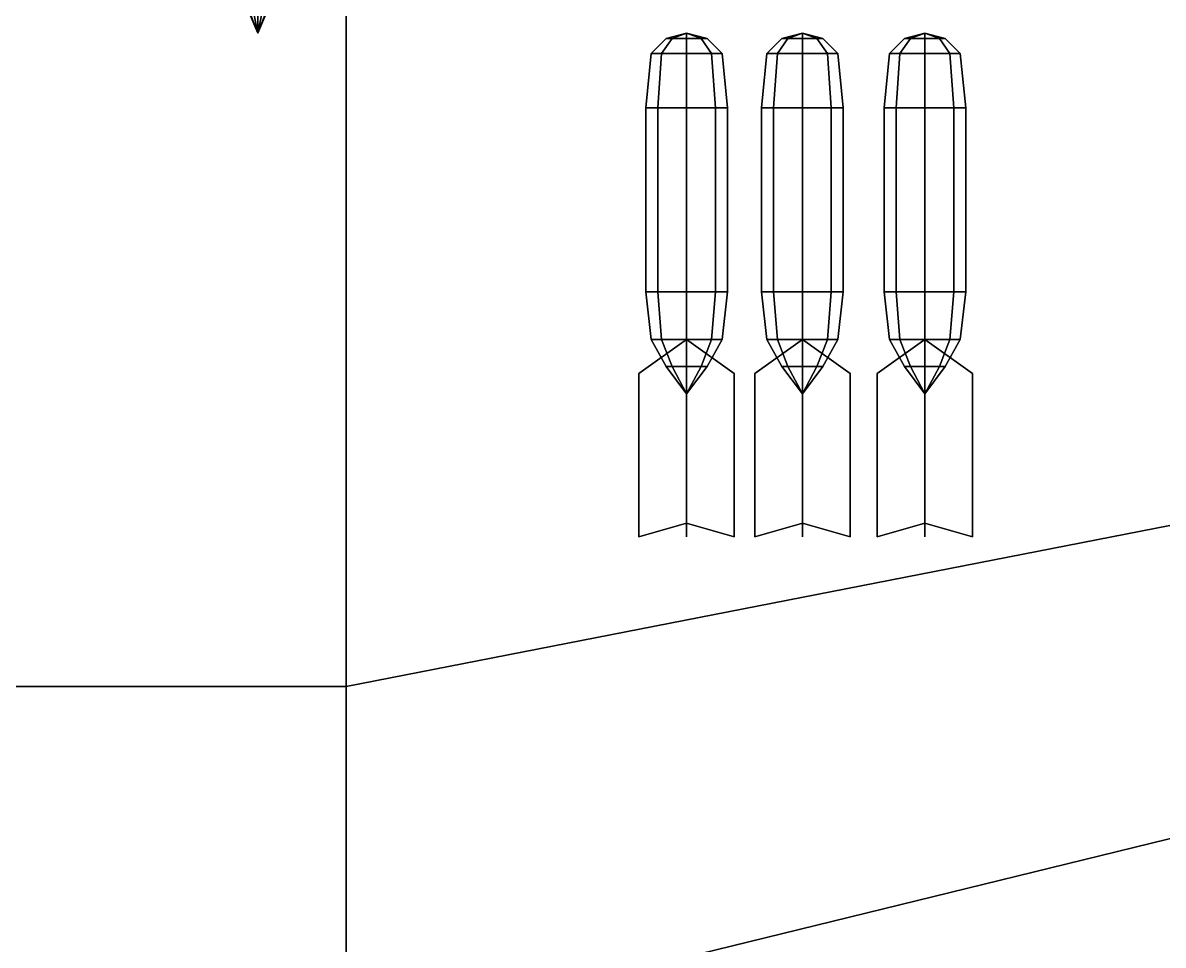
# Model space of a CAD drawing. Header units: millimetres. Extents: x -6.1 to 6.1, y -4.7 to 23.
# Drawn here: x 1.055 to 2.73, y 0.24 to 1.595 of the extents above; entities that cross this region are included whole.
import ezdxf

# ---------------------------------------------------------------- set-up
doc = ezdxf.new("R2010")
doc.units = ezdxf.units.MM
doc.layers.add('bomb', color=1, linetype='Continuous')
doc.layers.add('wing1', color=5, linetype='Continuous')

msp = doc.modelspace()

# ---------------------------------------------------------------- linework, layer by layer
at = {"layer": 'bomb'}
for points in [[(2.03, 1.58, -0.73), (2, 1.572, -0.73), (2.0088, 1.572, -0.7088), (2.03, 1.58, -0.73)], [(2.03, 1.58, -0.73), (2.0088, 1.572, -0.7512), (2, 1.572, -0.73), (2.03, 1.58, -0.73)], [(2.03, 1.58, -0.73), (2.0088, 1.572, -0.7088), (2.03, 1.572, -0.7), (2.03, 1.58, -0.73)], [(2.03, 1.58, -0.73), (2.03, 1.572, -0.76), (2.0088, 1.572, -0.7512), (2.03, 1.58, -0.73)], [(2.03, 1.58, -0.73), (2.03, 1.572, -0.7), (2.0512, 1.572, -0.7088), (2.03, 1.58, -0.73)], [(2.03, 1.58, -0.73), (2.0512, 1.572, -0.7088), (2.06, 1.572, -0.73), (2.03, 1.58, -0.73)], [(2.03, 1.58, -0.73), (2.06, 1.572, -0.73), (2.0512, 1.572, -0.7512), (2.03, 1.58, -0.73)], [(2.03, 1.58, -0.73), (2.0512, 1.572, -0.7512), (2.03, 1.572, -0.76), (2.03, 1.58, -0.73)], [(2.2, 1.58, -0.69), (2.1788, 1.572, -0.7112), (2.17, 1.572, -0.69), (2.2, 1.58, -0.69)], [(2.2, 1.58, -0.69), (2.17, 1.572, -0.69), (2.1788, 1.572, -0.6688), (2.2, 1.58, -0.69)], [(2.2, 1.58, -0.69), (2.2, 1.572, -0.72), (2.1788, 1.572, -0.7112), (2.2, 1.58, -0.69)], [(2.2, 1.58, -0.69), (2.1788, 1.572, -0.6688), (2.2, 1.572, -0.66), (2.2, 1.58, -0.69)], [(2.2, 1.58, -0.69), (2.2212, 1.572, -0.7112), (2.2, 1.572, -0.72), (2.2, 1.58, -0.69)], [(2.2, 1.58, -0.69), (2.23, 1.572, -0.69), (2.2212, 1.572, -0.7112), (2.2, 1.58, -0.69)], [(2.2, 1.58, -0.69), (2.2212, 1.572, -0.6688), (2.23, 1.572, -0.69), (2.2, 1.58, -0.69)], [(2.2, 1.58, -0.69), (2.2, 1.572, -0.66), (2.2212, 1.572, -0.6688), (2.2, 1.58, -0.69)], [(2.38, 1.58, -0.66), (2.3588, 1.572, -0.6812), (2.35, 1.572, -0.66), (2.38, 1.58, -0.66)], [(2.38, 1.58, -0.66), (2.35, 1.572, -0.66), (2.3588, 1.572, -0.6388), (2.38, 1.58, -0.66)], [(2.38, 1.58, -0.66), (2.38, 1.572, -0.69), (2.3588, 1.572, -0.6812), (2.38, 1.58, -0.66)], [(2.38, 1.58, -0.66), (2.3588, 1.572, -0.6388), (2.38, 1.572, -0.63), (2.38, 1.58, -0.66)], [(2.38, 1.58, -0.66), (2.4012, 1.572, -0.6812), (2.38, 1.572, -0.69), (2.38, 1.58, -0.66)], [(2.38, 1.58, -0.66), (2.41, 1.572, -0.66), (2.4012, 1.572, -0.6812), (2.38, 1.58, -0.66)], [(2.38, 1.58, -0.66), (2.4012, 1.572, -0.6388), (2.41, 1.572, -0.66), (2.38, 1.58, -0.66)], [(2.38, 1.58, -0.66), (2.38, 1.572, -0.63), (2.4012, 1.572, -0.6388), (2.38, 1.58, -0.66)], [(2, 1.572, -0.73), (1.978, 1.55, -0.73), (1.9933, 1.55, -0.6933), (2.0088, 1.572, -0.7088)], [(2.0088, 1.572, -0.7512), (1.9933, 1.55, -0.7667), (1.978, 1.55, -0.73), (2, 1.572, -0.73)], [(2.0088, 1.572, -0.7088), (1.9933, 1.55, -0.6933), (2.03, 1.55, -0.678), (2.03, 1.572, -0.7)], [(2.03, 1.572, -0.76), (2.03, 1.55, -0.782), (1.9933, 1.55, -0.7667), (2.0088, 1.572, -0.7512)], [(2.03, 1.572, -0.7), (2.03, 1.55, -0.678), (2.0667, 1.55, -0.6933), (2.0512, 1.572, -0.7088)], [(2.0512, 1.572, -0.7512), (2.0667, 1.55, -0.7667), (2.03, 1.55, -0.782), (2.03, 1.572, -0.76)], [(2.0512, 1.572, -0.7088), (2.0667, 1.55, -0.6933), (2.082, 1.55, -0.73), (2.06, 1.572, -0.73)], [(2.06, 1.572, -0.73), (2.082, 1.55, -0.73), (2.0667, 1.55, -0.7667), (2.0512, 1.572, -0.7512)], [(2.1788, 1.572, -0.7112), (2.1633, 1.55, -0.7267), (2.148, 1.55, -0.69), (2.17, 1.572, -0.69)], [(2.17, 1.572, -0.69), (2.148, 1.55, -0.69), (2.1633, 1.55, -0.6533), (2.1788, 1.572, -0.6688)], [(2.2, 1.572, -0.72), (2.2, 1.55, -0.742), (2.1633, 1.55, -0.7267), (2.1788, 1.572, -0.7112)], [(2.1788, 1.572, -0.6688), (2.1633, 1.55, -0.6533), (2.2, 1.55, -0.638), (2.2, 1.572, -0.66)], [(2.2212, 1.572, -0.7112), (2.2367, 1.55, -0.7267), (2.2, 1.55, -0.742), (2.2, 1.572, -0.72)], [(2.2, 1.572, -0.66), (2.2, 1.55, -0.638), (2.2367, 1.55, -0.6533), (2.2212, 1.572, -0.6688)], [(2.23, 1.572, -0.69), (2.252, 1.55, -0.69), (2.2367, 1.55, -0.7267), (2.2212, 1.572, -0.7112)], [(2.2212, 1.572, -0.6688), (2.2367, 1.55, -0.6533), (2.252, 1.55, -0.69), (2.23, 1.572, -0.69)], [(2.3588, 1.572, -0.6812), (2.3433, 1.55, -0.6967), (2.328, 1.55, -0.66), (2.35, 1.572, -0.66)], [(2.35, 1.572, -0.66), (2.328, 1.55, -0.66), (2.3433, 1.55, -0.6233), (2.3588, 1.572, -0.6388)], [(2.38, 1.572, -0.69), (2.38, 1.55, -0.712), (2.3433, 1.55, -0.6967), (2.3588, 1.572, -0.6812)], [(2.3588, 1.572, -0.6388), (2.3433, 1.55, -0.6233), (2.38, 1.55, -0.608), (2.38, 1.572, -0.63)], [(2.4012, 1.572, -0.6812), (2.4167, 1.55, -0.6967), (2.38, 1.55, -0.712), (2.38, 1.572, -0.69)], [(2.38, 1.572, -0.63), (2.38, 1.55, -0.608), (2.4167, 1.55, -0.6233), (2.4012, 1.572, -0.6388)], [(2.41, 1.572, -0.66), (2.432, 1.55, -0.66), (2.4167, 1.55, -0.6967), (2.4012, 1.572, -0.6812)], [(2.4012, 1.572, -0.6388), (2.4167, 1.55, -0.6233), (2.432, 1.55, -0.66), (2.41, 1.572, -0.66)], [(1.978, 1.55, -0.73), (1.97, 1.47, -0.73), (1.9876, 1.47, -0.6876), (1.9933, 1.55, -0.6933)], [(1.9933, 1.55, -0.7667), (1.9876, 1.47, -0.7724), (1.97, 1.47, -0.73), (1.978, 1.55, -0.73)], [(1.9933, 1.55, -0.6933), (1.9876, 1.47, -0.6876), (2.03, 1.47, -0.67), (2.03, 1.55, -0.678)], [(2.03, 1.55, -0.782), (2.03, 1.47, -0.79), (1.9876, 1.47, -0.7724), (1.9933, 1.55, -0.7667)], [(2.03, 1.55, -0.678), (2.03, 1.47, -0.67), (2.0724, 1.47, -0.6876), (2.0667, 1.55, -0.6933)], [(2.0667, 1.55, -0.7667), (2.0724, 1.47, -0.7724), (2.03, 1.47, -0.79), (2.03, 1.55, -0.782)], [(2.0667, 1.55, -0.6933), (2.0724, 1.47, -0.6876), (2.09, 1.47, -0.73), (2.082, 1.55, -0.73)], [(2.082, 1.55, -0.73), (2.09, 1.47, -0.73), (2.0724, 1.47, -0.7724), (2.0667, 1.55, -0.7667)], [(2.1633, 1.55, -0.7267), (2.1576, 1.47, -0.7324), (2.14, 1.47, -0.69), (2.148, 1.55, -0.69)], [(2.148, 1.55, -0.69), (2.14, 1.47, -0.69), (2.1576, 1.47, -0.6476), (2.1633, 1.55, -0.6533)], [(2.2, 1.55, -0.742), (2.2, 1.47, -0.75), (2.1576, 1.47, -0.7324), (2.1633, 1.55, -0.7267)], [(2.1633, 1.55, -0.6533), (2.1576, 1.47, -0.6476), (2.2, 1.47, -0.63), (2.2, 1.55, -0.638)], [(2.2367, 1.55, -0.7267), (2.2424, 1.47, -0.7324), (2.2, 1.47, -0.75), (2.2, 1.55, -0.742)], [(2.2, 1.55, -0.638), (2.2, 1.47, -0.63), (2.2424, 1.47, -0.6476), (2.2367, 1.55, -0.6533)], [(2.252, 1.55, -0.69), (2.26, 1.47, -0.69), (2.2424, 1.47, -0.7324), (2.2367, 1.55, -0.7267)], [(2.2367, 1.55, -0.6533), (2.2424, 1.47, -0.6476), (2.26, 1.47, -0.69), (2.252, 1.55, -0.69)], [(2.3433, 1.55, -0.6967), (2.3376, 1.47, -0.7024), (2.32, 1.47, -0.66), (2.328, 1.55, -0.66)], [(2.328, 1.55, -0.66), (2.32, 1.47, -0.66), (2.3376, 1.47, -0.6176), (2.3433, 1.55, -0.6233)], [(2.38, 1.55, -0.712), (2.38, 1.47, -0.72), (2.3376, 1.47, -0.7024), (2.3433, 1.55, -0.6967)], [(2.3433, 1.55, -0.6233), (2.3376, 1.47, -0.6176), (2.38, 1.47, -0.6), (2.38, 1.55, -0.608)], [(2.4167, 1.55, -0.6967), (2.4224, 1.47, -0.7024), (2.38, 1.47, -0.72), (2.38, 1.55, -0.712)], [(2.38, 1.55, -0.608), (2.38, 1.47, -0.6), (2.4224, 1.47, -0.6176), (2.4167, 1.55, -0.6233)], [(2.432, 1.55, -0.66), (2.44, 1.47, -0.66), (2.4224, 1.47, -0.7024), (2.4167, 1.55, -0.6967)], [(2.4167, 1.55, -0.6233), (2.4224, 1.47, -0.6176), (2.44, 1.47, -0.66), (2.432, 1.55, -0.66)], [(1.9876, 1.47, -0.6876), (1.97, 1.47, -0.73), (1.97, 1.2, -0.73), (1.9876, 1.2, -0.6876)], [(1.97, 1.47, -0.73), (1.9876, 1.47, -0.7724), (1.9876, 1.2, -0.7724), (1.97, 1.2, -0.73)], [(2.03, 1.47, -0.67), (1.9876, 1.47, -0.6876), (1.9876, 1.2, -0.6876), (2.03, 1.2, -0.67)], [(1.9876, 1.47, -0.7724), (2.03, 1.47, -0.79), (2.03, 1.2, -0.79), (1.9876, 1.2, -0.7724)], [(2.0724, 1.47, -0.6876), (2.03, 1.47, -0.67), (2.03, 1.2, -0.67), (2.0724, 1.2, -0.6876)], [(2.03, 1.47, -0.79), (2.0724, 1.47, -0.7724), (2.0724, 1.2, -0.7724), (2.03, 1.2, -0.79)], [(2.09, 1.47, -0.73), (2.0724, 1.47, -0.6876), (2.0724, 1.2, -0.6876), (2.09, 1.2, -0.73)], [(2.0724, 1.47, -0.7724), (2.09, 1.47, -0.73), (2.09, 1.2, -0.73), (2.0724, 1.2, -0.7724)], [(2.14, 1.47, -0.69), (2.1576, 1.47, -0.7324), (2.1576, 1.2, -0.7324), (2.14, 1.2, -0.69)], [(2.1576, 1.47, -0.6476), (2.14, 1.47, -0.69), (2.14, 1.2, -0.69), (2.1576, 1.2, -0.6476)], [(2.1576, 1.47, -0.7324), (2.2, 1.47, -0.75), (2.2, 1.2, -0.75), (2.1576, 1.2, -0.7324)], [(2.2, 1.47, -0.63), (2.1576, 1.47, -0.6476), (2.1576, 1.2, -0.6476), (2.2, 1.2, -0.63)], [(2.2, 1.47, -0.75), (2.2424, 1.47, -0.7324), (2.2424, 1.2, -0.7324), (2.2, 1.2, -0.75)], [(2.2424, 1.47, -0.6476), (2.2, 1.47, -0.63), (2.2, 1.2, -0.63), (2.2424, 1.2, -0.6476)], [(2.2424, 1.47, -0.7324), (2.26, 1.47, -0.69), (2.26, 1.2, -0.69), (2.2424, 1.2, -0.7324)], [(2.26, 1.47, -0.69), (2.2424, 1.47, -0.6476), (2.2424, 1.2, -0.6476), (2.26, 1.2, -0.69)], [(2.32, 1.47, -0.66), (2.3376, 1.47, -0.7024), (2.3376, 1.2, -0.7024), (2.32, 1.2, -0.66)], [(2.3376, 1.47, -0.6176), (2.32, 1.47, -0.66), (2.32, 1.2, -0.66), (2.3376, 1.2, -0.6176)], [(2.3376, 1.47, -0.7024), (2.38, 1.47, -0.72), (2.38, 1.2, -0.72), (2.3376, 1.2, -0.7024)], [(2.38, 1.47, -0.6), (2.3376, 1.47, -0.6176), (2.3376, 1.2, -0.6176), (2.38, 1.2, -0.6)], [(2.38, 1.47, -0.72), (2.4224, 1.47, -0.7024), (2.4224, 1.2, -0.7024), (2.38, 1.2, -0.72)], [(2.4224, 1.47, -0.6176), (2.38, 1.47, -0.6), (2.38, 1.2, -0.6), (2.4224, 1.2, -0.6176)], [(2.4224, 1.47, -0.7024), (2.44, 1.47, -0.66), (2.44, 1.2, -0.66), (2.4224, 1.2, -0.7024)], [(2.44, 1.47, -0.66), (2.4224, 1.47, -0.6176), (2.4224, 1.2, -0.6176), (2.44, 1.2, -0.66)], [(1.978, 1.13, -0.73), (1.97, 1.2, -0.73), (1.9876, 1.2, -0.7724), (1.9933, 1.13, -0.7667)], [(1.9933, 1.13, -0.6933), (1.9876, 1.2, -0.6876), (1.97, 1.2, -0.73), (1.978, 1.13, -0.73)], [(1.9933, 1.13, -0.7667), (1.9876, 1.2, -0.7724), (2.03, 1.2, -0.79), (2.03, 1.13, -0.782)], [(2.03, 1.13, -0.678), (2.03, 1.2, -0.67), (1.9876, 1.2, -0.6876), (1.9933, 1.13, -0.6933)], [(2.03, 1.13, -0.782), (2.03, 1.2, -0.79), (2.0724, 1.2, -0.7724), (2.0667, 1.13, -0.7667)], [(2.0667, 1.13, -0.6933), (2.0724, 1.2, -0.6876), (2.03, 1.2, -0.67), (2.03, 1.13, -0.678)], [(2.0667, 1.13, -0.7667), (2.0724, 1.2, -0.7724), (2.09, 1.2, -0.73), (2.082, 1.13, -0.73)], [(2.082, 1.13, -0.73), (2.09, 1.2, -0.73), (2.0724, 1.2, -0.6876), (2.0667, 1.13, -0.6933)], [(2.1633, 1.13, -0.6533), (2.1576, 1.2, -0.6476), (2.14, 1.2, -0.69), (2.148, 1.13, -0.69)], [(2.148, 1.13, -0.69), (2.14, 1.2, -0.69), (2.1576, 1.2, -0.7324), (2.1633, 1.13, -0.7267)], [(2.2, 1.13, -0.638), (2.2, 1.2, -0.63), (2.1576, 1.2, -0.6476), (2.1633, 1.13, -0.6533)], [(2.1633, 1.13, -0.7267), (2.1576, 1.2, -0.7324), (2.2, 1.2, -0.75), (2.2, 1.13, -0.742)], [(2.2367, 1.13, -0.6533), (2.2424, 1.2, -0.6476), (2.2, 1.2, -0.63), (2.2, 1.13, -0.638)], [(2.2, 1.13, -0.742), (2.2, 1.2, -0.75), (2.2424, 1.2, -0.7324), (2.2367, 1.13, -0.7267)], [(2.252, 1.13, -0.69), (2.26, 1.2, -0.69), (2.2424, 1.2, -0.6476), (2.2367, 1.13, -0.6533)], [(2.2367, 1.13, -0.7267), (2.2424, 1.2, -0.7324), (2.26, 1.2, -0.69), (2.252, 1.13, -0.69)], [(2.3433, 1.13, -0.6233), (2.3376, 1.2, -0.6176), (2.32, 1.2, -0.66), (2.328, 1.13, -0.66)], [(2.328, 1.13, -0.66), (2.32, 1.2, -0.66), (2.3376, 1.2, -0.7024), (2.3433, 1.13, -0.6967)], [(2.38, 1.13, -0.608), (2.38, 1.2, -0.6), (2.3376, 1.2, -0.6176), (2.3433, 1.13, -0.6233)], [(2.3433, 1.13, -0.6967), (2.3376, 1.2, -0.7024), (2.38, 1.2, -0.72), (2.38, 1.13, -0.712)], [(2.4167, 1.13, -0.6233), (2.4224, 1.2, -0.6176), (2.38, 1.2, -0.6), (2.38, 1.13, -0.608)], [(2.38, 1.13, -0.712), (2.38, 1.2, -0.72), (2.4224, 1.2, -0.7024), (2.4167, 1.13, -0.6967)], [(2.432, 1.13, -0.66), (2.44, 1.2, -0.66), (2.4224, 1.2, -0.6176), (2.4167, 1.13, -0.6233)], [(2.4167, 1.13, -0.6967), (2.4224, 1.2, -0.7024), (2.44, 1.2, -0.66), (2.432, 1.13, -0.66)], [(2.03, 1.13, -0.73), (2.03, 0.86, -0.73), (1.96, 0.84, -0.73), (1.96, 1.08, -0.73)], [(1.96, 1.08, -0.73), (1.96, 0.84, -0.73), (2.03, 0.86, -0.73), (2.03, 1.13, -0.73)], [(2, 1.09, -0.73), (1.978, 1.13, -0.73), (1.9933, 1.13, -0.7667), (2.0088, 1.09, -0.7512)], [(2.0088, 1.09, -0.7088), (1.9933, 1.13, -0.6933), (1.978, 1.13, -0.73), (2, 1.09, -0.73)], [(2.0088, 1.09, -0.7512), (1.9933, 1.13, -0.7667), (2.03, 1.13, -0.782), (2.03, 1.09, -0.76)], [(2.03, 1.09, -0.7), (2.03, 1.13, -0.678), (1.9933, 1.13, -0.6933), (2.0088, 1.09, -0.7088)], [(2.03, 1.09, -0.76), (2.03, 1.13, -0.782), (2.0667, 1.13, -0.7667), (2.0512, 1.09, -0.7512)], [(2.0512, 1.09, -0.7088), (2.0667, 1.13, -0.6933), (2.03, 1.13, -0.678), (2.03, 1.09, -0.7)], [(2.03, 1.08, -0.8), (2.03, 0.84, -0.8), (2.03, 0.86, -0.73), (2.03, 1.13, -0.73)], [(2.03, 1.13, -0.73), (2.03, 0.86, -0.73), (2.03, 0.84, -0.8), (2.03, 1.08, -0.8)], [(2.03, 1.13, -0.73), (2.03, 0.86, -0.73), (2.1, 0.84, -0.73), (2.1, 1.08, -0.73)], [(2.1, 1.08, -0.73), (2.1, 0.84, -0.73), (2.03, 0.86, -0.73), (2.03, 1.13, -0.73)], [(2.03, 1.13, -0.73), (2.03, 0.86, -0.73), (2.03, 0.84, -0.66), (2.03, 1.08, -0.66)], [(2.03, 1.08, -0.66), (2.03, 0.84, -0.66), (2.03, 0.86, -0.73), (2.03, 1.13, -0.73)], [(2.0512, 1.09, -0.7512), (2.0667, 1.13, -0.7667), (2.082, 1.13, -0.73), (2.06, 1.09, -0.73)], [(2.06, 1.09, -0.73), (2.082, 1.13, -0.73), (2.0667, 1.13, -0.6933), (2.0512, 1.09, -0.7088)], [(2.13, 1.08, -0.69), (2.13, 0.84, -0.69), (2.2, 0.86, -0.69), (2.2, 1.13, -0.69)], [(2.2, 1.13, -0.69), (2.2, 0.86, -0.69), (2.13, 0.84, -0.69), (2.13, 1.08, -0.69)], [(2.1788, 1.09, -0.6688), (2.1633, 1.13, -0.6533), (2.148, 1.13, -0.69), (2.17, 1.09, -0.69)], [(2.17, 1.09, -0.69), (2.148, 1.13, -0.69), (2.1633, 1.13, -0.7267), (2.1788, 1.09, -0.7112)], [(2.2, 1.09, -0.66), (2.2, 1.13, -0.638), (2.1633, 1.13, -0.6533), (2.1788, 1.09, -0.6688)], [(2.1788, 1.09, -0.7112), (2.1633, 1.13, -0.7267), (2.2, 1.13, -0.742), (2.2, 1.09, -0.72)], [(2.2, 1.08, -0.62), (2.2, 0.84, -0.62), (2.2, 0.86, -0.69), (2.2, 1.13, -0.69)], [(2.2, 1.13, -0.69), (2.2, 0.86, -0.69), (2.2, 0.84, -0.62), (2.2, 1.08, -0.62)], [(2.27, 1.08, -0.69), (2.27, 0.84, -0.69), (2.2, 0.86, -0.69), (2.2, 1.13, -0.69)], [(2.2, 1.13, -0.69), (2.2, 0.86, -0.69), (2.27, 0.84, -0.69), (2.27, 1.08, -0.69)], [(2.2, 1.13, -0.69), (2.2, 0.86, -0.69), (2.2, 0.84, -0.76), (2.2, 1.08, -0.76)], [(2.2, 1.08, -0.76), (2.2, 0.84, -0.76), (2.2, 0.86, -0.69), (2.2, 1.13, -0.69)], [(2.2212, 1.09, -0.6688), (2.2367, 1.13, -0.6533), (2.2, 1.13, -0.638), (2.2, 1.09, -0.66)], [(2.2, 1.09, -0.72), (2.2, 1.13, -0.742), (2.2367, 1.13, -0.7267), (2.2212, 1.09, -0.7112)], [(2.23, 1.09, -0.69), (2.252, 1.13, -0.69), (2.2367, 1.13, -0.6533), (2.2212, 1.09, -0.6688)], [(2.2212, 1.09, -0.7112), (2.2367, 1.13, -0.7267), (2.252, 1.13, -0.69), (2.23, 1.09, -0.69)], [(2.31, 1.08, -0.66), (2.31, 0.84, -0.66), (2.38, 0.86, -0.66), (2.38, 1.13, -0.66)], [(2.38, 1.13, -0.66), (2.38, 0.86, -0.66), (2.31, 0.84, -0.66), (2.31, 1.08, -0.66)], [(2.3588, 1.09, -0.6388), (2.3433, 1.13, -0.6233), (2.328, 1.13, -0.66), (2.35, 1.09, -0.66)], [(2.35, 1.09, -0.66), (2.328, 1.13, -0.66), (2.3433, 1.13, -0.6967), (2.3588, 1.09, -0.6812)], [(2.38, 1.09, -0.63), (2.38, 1.13, -0.608), (2.3433, 1.13, -0.6233), (2.3588, 1.09, -0.6388)], [(2.3588, 1.09, -0.6812), (2.3433, 1.13, -0.6967), (2.38, 1.13, -0.712), (2.38, 1.09, -0.69)], [(2.38, 1.08, -0.59), (2.38, 0.84, -0.59), (2.38, 0.86, -0.66), (2.38, 1.13, -0.66)], [(2.38, 1.13, -0.66), (2.38, 0.86, -0.66), (2.38, 0.84, -0.59), (2.38, 1.08, -0.59)], [(2.45, 1.08, -0.66), (2.45, 0.84, -0.66), (2.38, 0.86, -0.66), (2.38, 1.13, -0.66)], [(2.38, 1.13, -0.66), (2.38, 0.86, -0.66), (2.45, 0.84, -0.66), (2.45, 1.08, -0.66)], [(2.38, 1.13, -0.66), (2.38, 0.86, -0.66), (2.38, 0.84, -0.73), (2.38, 1.08, -0.73)], [(2.38, 1.08, -0.73), (2.38, 0.84, -0.73), (2.38, 0.86, -0.66), (2.38, 1.13, -0.66)], [(2.4012, 1.09, -0.6388), (2.4167, 1.13, -0.6233), (2.38, 1.13, -0.608), (2.38, 1.09, -0.63)], [(2.38, 1.09, -0.69), (2.38, 1.13, -0.712), (2.4167, 1.13, -0.6967), (2.4012, 1.09, -0.6812)], [(2.41, 1.09, -0.66), (2.432, 1.13, -0.66), (2.4167, 1.13, -0.6233), (2.4012, 1.09, -0.6388)], [(2.4012, 1.09, -0.6812), (2.4167, 1.13, -0.6967), (2.432, 1.13, -0.66), (2.41, 1.09, -0.66)], [(2.03, 1.05, -0.73), (2, 1.09, -0.73), (2.0088, 1.09, -0.7512), (2.03, 1.05, -0.73)], [(2.03, 1.05, -0.73), (2.0088, 1.09, -0.7088), (2, 1.09, -0.73), (2.03, 1.05, -0.73)], [(2.03, 1.05, -0.73), (2.0088, 1.09, -0.7512), (2.03, 1.09, -0.76), (2.03, 1.05, -0.73)], [(2.03, 1.05, -0.73), (2.03, 1.09, -0.7), (2.0088, 1.09, -0.7088), (2.03, 1.05, -0.73)], [(2.03, 1.05, -0.73), (2.03, 1.09, -0.76), (2.0512, 1.09, -0.7512), (2.03, 1.05, -0.73)], [(2.03, 1.05, -0.73), (2.0512, 1.09, -0.7512), (2.06, 1.09, -0.73), (2.03, 1.05, -0.73)], [(2.03, 1.05, -0.73), (2.06, 1.09, -0.73), (2.0512, 1.09, -0.7088), (2.03, 1.05, -0.73)], [(2.03, 1.05, -0.73), (2.0512, 1.09, -0.7088), (2.03, 1.09, -0.7), (2.03, 1.05, -0.73)], [(2.2, 1.05, -0.69), (2.1788, 1.09, -0.6688), (2.17, 1.09, -0.69), (2.2, 1.05, -0.69)], [(2.2, 1.05, -0.69), (2.17, 1.09, -0.69), (2.1788, 1.09, -0.7112), (2.2, 1.05, -0.69)], [(2.2, 1.05, -0.69), (2.2, 1.09, -0.66), (2.1788, 1.09, -0.6688), (2.2, 1.05, -0.69)], [(2.2, 1.05, -0.69), (2.1788, 1.09, -0.7112), (2.2, 1.09, -0.72), (2.2, 1.05, -0.69)], [(2.2, 1.05, -0.69), (2.2212, 1.09, -0.6688), (2.2, 1.09, -0.66), (2.2, 1.05, -0.69)], [(2.2, 1.05, -0.69), (2.23, 1.09, -0.69), (2.2212, 1.09, -0.6688), (2.2, 1.05, -0.69)], [(2.2, 1.05, -0.69), (2.2212, 1.09, -0.7112), (2.23, 1.09, -0.69), (2.2, 1.05, -0.69)], [(2.2, 1.05, -0.69), (2.2, 1.09, -0.72), (2.2212, 1.09, -0.7112), (2.2, 1.05, -0.69)], [(2.38, 1.05, -0.66), (2.3588, 1.09, -0.6388), (2.35, 1.09, -0.66), (2.38, 1.05, -0.66)], [(2.38, 1.05, -0.66), (2.35, 1.09, -0.66), (2.3588, 1.09, -0.6812), (2.38, 1.05, -0.66)], [(2.38, 1.05, -0.66), (2.38, 1.09, -0.63), (2.3588, 1.09, -0.6388), (2.38, 1.05, -0.66)], [(2.38, 1.05, -0.66), (2.3588, 1.09, -0.6812), (2.38, 1.09, -0.69), (2.38, 1.05, -0.66)], [(2.38, 1.05, -0.66), (2.4012, 1.09, -0.6388), (2.38, 1.09, -0.63), (2.38, 1.05, -0.66)], [(2.38, 1.05, -0.66), (2.41, 1.09, -0.66), (2.4012, 1.09, -0.6388), (2.38, 1.05, -0.66)], [(2.38, 1.05, -0.66), (2.4012, 1.09, -0.6812), (2.41, 1.09, -0.66), (2.38, 1.05, -0.66)], [(2.38, 1.05, -0.66), (2.38, 1.09, -0.69), (2.4012, 1.09, -0.6812), (2.38, 1.05, -0.66)]]:
    msp.add_3dface(points, dxfattribs=at)
at = {"layer": 'wing1'}
for points in [[(0.88, 2.23, -0.29), (0.88, 0.62, -0.29), (1.53, 0.62, -0.29), (1.53, 2.19, -0.29)], [(1.53, 0.62, -0.65), (0.88, 0.62, -0.65), (0.88, 2.23, -0.65), (1.53, 2.19, -0.65)], [(1.53, 2.19, -0.29), (1.53, 0.62, -0.29), (5.57, 1.41, 0.11), (5.57, 2.15, 0.11)], [(5.57, 1.41), (1.53, 0.62, -0.65), (1.53, 2.19, -0.65), (5.57, 2.15)], [(1.23, 1.98, -1.2), (1.23, 2.02, -1.54), (1.4, 1.58, -1.36), (1.4, 1.58, -1.29)], [(1.23, 2.02, -1.54), (1.31, 2.02, -1.59), (1.31, 2.02, -1.59), (1.4, 1.58, -1.36)], [(1.4, 1.61, -1.42), (1.4, 1.58, -1.36), (1.4, 1.58, -1.36), (1.31, 2.02, -1.59)], [(1.57, 2.02, -1.54), (1.57, 1.98, -1.2), (1.4, 1.58, -1.29), (1.4, 1.58, -1.36)], [(1.4, 1.58, -1.36), (1.4, 1.61, -1.42), (1.4, 1.61, -1.42), (1.49, 2.02, -1.59)], [(1.49, 2.02, -1.59), (1.57, 2.02, -1.54), (1.4, 1.58, -1.36)], [(1.4, 1.58, -1.29), (1.4, 1.63, -1.24), (1.4, 1.63, -1.24), (1.23, 1.98, -1.2)], [(1.57, 1.98, -1.2), (1.57, 1.98, -1.2), (1.4, 1.63, -1.24), (1.4, 1.58, -1.29)], [(5.57, 1.41, 0.11), (1.53, 0.62, -0.29), (1.53, 0.1, -0.48), (5.57, 1.09, 0.03)], [(5.57, 1.09, 0.03), (1.53, 0.1, -0.48), (1.53, 0.62, -0.65), (5.57, 1.41)], [(1.53, 0.62, -0.29), (0.88, 0.62, -0.29), (0.88, 0.1, -0.48), (1.53, 0.1, -0.48)], [(1.53, 0.1, -0.48), (0.88, 0.1, -0.48), (0.88, 0.62, -0.65), (1.53, 0.62, -0.65)]]:
    msp.add_3dface(points, dxfattribs=at)

doc.saveas('drawing.dxf')
